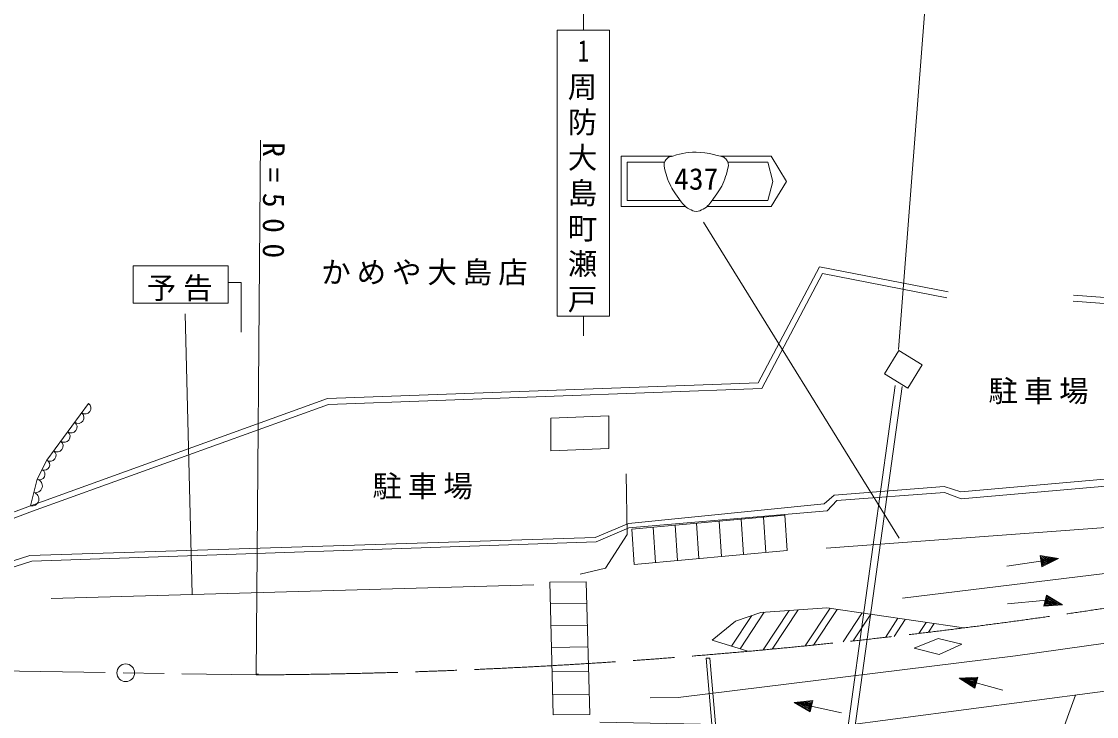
# Model space of a CAD drawing. Units: millimetres, scale not verified. Extents: x 40000 to 680000, y 20000 to 380000.
# Drawn here: x 250013 to 341192, y 257288 to 316220 of the extents above; entities that cross this region are included whole.
import ezdxf
from ezdxf.enums import TextEntityAlignment as Align

# ---------------------------------------------------------------- set-up
doc = ezdxf.new("R2010")
doc.units = ezdxf.units.MM
doc.header["$LTSCALE"] = 1000
doc.linetypes.add('CHAIN', pattern=[18.5, 12, -1.5, 3.5, -1.5])
for name, color, linetype, lineweight in [('M-BGD', 7, 'Continuous', 13), ('M-BMK', 2, 'CHAIN', 13), ('M-BMK-SRVR', 3, 'Continuous', 13), ('M-STR-HTXT', 7, 'Continuous', 13), ('M-STR-STRC', 7, 'Continuous', 13)]:
    doc.layers.add(name, color=color, linetype=linetype, lineweight=lineweight)
doc.styles.add('@ＭＳ ゴシック', font='')
doc.styles.add('ＭＳ ゴシック', font='')
doc.styles.get('@ＭＳ ゴシック').set_extended_font_data('@MS Gothic')
doc.styles.get('ＭＳ ゴシック').set_extended_font_data('MS Gothic')

msp = doc.modelspace()

# ---------------------------------------------------------------- linework, layer by layer
at = {"layer": 'M-BGD'}
for p, q in [((324434, 288327), (323219, 286357)), ((326403, 287112), (324434, 288327)), ((325188, 285142), (323219, 286357)), ((326403, 287112), (325188, 285142)), ((324103, 285357), (317065, 234467)), ((324697, 285275), (317659, 234385)), ((250763, 275159), (234010, 268881)), ((250938, 274691), (234185, 268413)), ((252520, 267301), (293465, 268457))]:
    msp.add_line(p, q, dxfattribs=at)
for points in [[(250891, 270472), (298758, 272108), (301527, 273295), (318346, 274738), (319173, 275601), (328295, 276275), (329704, 275757), (347132, 277285), (358077, 283115), (386132, 289424), (416145, 297962), (426481, 296965), (442511, 301608)], [(312486, 285587), (317695, 295418), (328600, 293289)], [(312795, 285101), (317963, 294857), (328504, 292799)], [(339252, 293017), (345323, 292550), (346849, 277852)], [(339214, 292518), (344869, 292084), (346352, 277800)], [(250763, 275159), (275960, 284248), (312486, 285587)], [(250932, 274688), (276057, 283751), (312793, 285098)], [(250763, 275159), (251347, 277407), (252156, 279025), (255708, 283835)], [(250724, 270943), (298671, 272472), (301503, 273641), (318101, 275325), (318944, 276056), (328272, 276786), (329677, 276337), (347315, 277893)], [(297402, 269363), (299538, 269878), (301397, 272732), (301309, 277872)], [(361637, 276440), (346183, 273630), (318253, 271551)], [(234512, 267446), (237214, 266623), (250724, 270943)], [(234367, 266968), (237217, 266099), (250891, 270472)], [(299054, 256799), (319004, 256405), (346840, 260075)]]:
    msp.add_lwpolyline(points, dxfattribs=at)
msp.add_lwpolyline([(294914, 282594), (294912, 279823), (299840, 280003), (299841, 282772)], close=True, dxfattribs=at)
for centre, radius, start, end in [((255412, 283434), 498, 233.56091, 53.56088), ((254820, 282633), 498, 233.56091, 53.56088), ((254228, 281831), 498, 233.56091, 53.56088), ((253636, 281029), 498, 233.56091, 53.56088), ((253044, 280228), 498, 233.56091, 53.56088), ((251954, 278620), 452, 243.43494, 63.43494), ((252452, 279426), 498, 233.56091, 53.56088), ((251550, 277811), 452, 243.43494, 63.43494), ((251201, 276845), 581, 255.42578, 75.42578), ((250909, 275721), 581, 255.42578, 75.42578)]:
    msp.add_arc(centre, radius, start, end, dxfattribs=at)
at = {"layer": 'M-BMK'}
msp.add_line((245125, 261215), (269929, 260813), dxfattribs=at)
for centre, start, end in [((266850, 760804), 270.35282, 285.8226), ((268438, 760887), 270.17084, 270.19208)]:
    msp.add_arc(centre, 500000, start, end, dxfattribs=at)
at = {"layer": 'M-BMK-SRVR'}
msp.add_circle((258850, 260993), 750, dxfattribs=at)
at = {"layer": 'M-STR-HTXT'}
msp.add_line((270284, 306169), (269929, 260813), dxfattribs=at)
msp.add_lwpolyline([(324411, 288421), (326876, 320520), (356018, 320520)], dxfattribs=at)
at = {"layer": 'M-STR-STRC'}
for p, q in [((297677, 326069), (297677, 315482)), ((295457, 315482), (295457, 291229)), ((299896, 315482), (295457, 315482)), ((300877, 304790), (305201, 304790)), ((300877, 304790), (300877, 300529)), ((313607, 304790), (309328, 304790)), ((313607, 304790), (314895, 302659)), ((304543, 304290), (301377, 304290)), ((301377, 304290), (301377, 301029)), ((309927, 304290), (313325, 304290)), ((313325, 304290), (313726, 302659)), ((313726, 302659), (313325, 301029)), ((314895, 302659), (313607, 300529)), ((301377, 301029), (305874, 301029)), ((313325, 301029), (308594, 301029)), ((306310, 300529), (300877, 300529)), ((308180, 300529), (313607, 300529)), ((307862, 299195), (324446, 272416)), ((267510, 294085), (268645, 294085)), ((268645, 294085), (268645, 289878)), ((264478, 267639), (263904, 291422)), ((297677, 291229), (297677, 289556)), ((301772, 273171), (314756, 274360)), ((307262, 273674), (307466, 270679)), ((309179, 273849), (309383, 270854)), ((311060, 274022), (311264, 271025)), ((312953, 274197), (313157, 271199)), ((314756, 274361), (314960, 271364)), ((301772, 273171), (301976, 270175)), ((303581, 273335), (303785, 270340)), ((305456, 273507), (305660, 270512)), ((301976, 270175), (314959, 271364)), ((333592, 270026), (337965, 270688)), ((294823, 268671), (297919, 268713)), ((294823, 268671), (295114, 257421)), ((297919, 268713), (298210, 257463)), ((294871, 266828), (297967, 266870)), ((315123, 266274), (312919, 262931)), ((315880, 266328), (313687, 263003)), ((318592, 266463), (316489, 263274)), ((319197, 266374), (317199, 263346)), ((336665, 267136), (333646, 266845)), ((336665, 267136), (338304, 266768)), ((311959, 265848), (310242, 263245)), ((313013, 266124), (310966, 263019)), ((321320, 266067), (319696, 263605)), ((322038, 265953), (320550, 263696)), ((324352, 265618), (323285, 263999)), ((324977, 265526), (324026, 264084)), ((294918, 265003), (298014, 265045)), ((326738, 265253), (326130, 264331)), ((327434, 265166), (326948, 264429)), ((294966, 263144), (298062, 263186)), ((308876, 256654), (308393, 262238)), ((295019, 261098), (298115, 261140)), ((333240, 259530), (329544, 260545)), ((298166, 259170), (295070, 259128)), ((329731, 232571), (339397, 259093)), ((319549, 257602), (315553, 258486)), ((295114, 257421), (298210, 257463))]:
    msp.add_line(p, q, dxfattribs=at)
for points in [[(299896, 315482), (299896, 291229), (295457, 291229)], [(324731, 267334), (347706, 270112), (361659, 272672), (393213, 279824), (404115, 283083), (402632, 279594)], [(403636, 262942), (401233, 271560), (397941, 273401), (395248, 274345), (385099, 271790), (367617, 267910), (353795, 265174), (334317, 262427), (305716, 258896), (303346, 258860)], [(311625, 262813), (308593, 263760), (310567, 265381), (312718, 266103), (318326, 266502), (329931, 264799)], [(308577, 256628), (308094, 262222), (308393, 262238)]]:
    msp.add_lwpolyline(points, dxfattribs=at)
for points in [[(267556, 295501), (259478, 295501), (259478, 292340), (267556, 292340)], [(337965, 270688), (336410, 270938), (336554, 269989)], [(337787, 270661), (336483, 270858), (336600, 270087)], [(337609, 270634), (336556, 270778), (336646, 270185)], [(337431, 270607), (336629, 270698), (336691, 270283)], [(337253, 270580), (336701, 270618), (336737, 270381)], [(337016, 270545), (336774, 270538), (336783, 270479)], [(338304, 266768), (336945, 267565), (336735, 266629)], [(338128, 266808), (336984, 267464), (336813, 266703)], [(337953, 266847), (337023, 267363), (336892, 266778)], [(337777, 266886), (337062, 267262), (336970, 266852)], [(337601, 266926), (337101, 267161), (337048, 266927)], [(337367, 266979), (337140, 267060), (337126, 267002)], [(325735, 263091), (327774, 263912), (329759, 263407), (327833, 262557)], [(329544, 260545), (330863, 259684), (331118, 260610)], [(329718, 260497), (330829, 259787), (331036, 260539)], [(329891, 260449), (330795, 259890), (330954, 260468)], [(330065, 260402), (330761, 259992), (330872, 260398)], [(330238, 260354), (330727, 260095), (330791, 260327)], [(330470, 260290), (330693, 260198), (330709, 260256)], [(315553, 258486), (316914, 257693), (317121, 258631)], [(315729, 258447), (316875, 257794), (317043, 258556)], [(315904, 258408), (316836, 257895), (316965, 258481)], [(316080, 258370), (316796, 257996), (316887, 258406)], [(316256, 258331), (316757, 258097), (316809, 258331)], [(316490, 258279), (316718, 258198), (316731, 258256)]]:
    msp.add_lwpolyline(points, close=True, dxfattribs=at)
for points, knots in [([(304903, 304705), (304765, 304619), (304700, 304548), (304611, 304413), (304424, 304126), (304532, 303872), (304611, 303536)], [0, 0, 0, 0, 1, 1, 1, 2, 2, 2, 2]), ([(304903, 304705), (305897, 305015), (306313, 305147), (307242, 305143), (308171, 305139), (309441, 304748), (309580, 304705)], [0, 0, 0, 0, 1, 1, 1, 2, 2, 2, 2]), ([(309580, 304705), (309718, 304619), (309784, 304548), (309872, 304413), (310060, 304126), (309951, 303872), (309872, 303536)], [0, 0, 0, 0, 1, 1, 1, 2, 2, 2, 2]), ([(304611, 303536), (304716, 303128), (304767, 302994), (304903, 302659), (305154, 302042), (305335, 301835), (305780, 301198)], [0, 0, 0, 0, 1, 1, 1, 2, 2, 2, 2]), ([(309872, 303536), (309767, 303128), (309716, 302994), (309580, 302659), (309330, 302042), (309149, 301835), (308703, 301198)], [0, 0, 0, 0, 1, 1, 1, 2, 2, 2, 2]), ([(305780, 301198), (306102, 300773), (306224, 300538), (306657, 300321), (306874, 300212), (306999, 300112), (307242, 300112), (307484, 300112), (307610, 300212), (307826, 300321), (308259, 300538), (308382, 300773), (308703, 301198)], [0, 0, 0, 0, 1, 1, 1, 2, 2, 2, 3, 3, 3, 4, 4, 4, 4])]:
    msp.add_open_spline(points, degree=3, knots=knots, dxfattribs=at)

# ---------------------------------------------------------------- texts
at = {"layer": 'M-STR-HTXT', "insert": (270473, 305982), "char_height": 1833, "attachment_point": 7, "rotation": 269.9, "style": 'ＭＳ ゴシック'}
msp.add_mtext('\\T1.72;R=500', dxfattribs=at)
at = {"layer": 'M-STR-HTXT', "char_height": 1833, "attachment_point": 7, "style": 'ＭＳ ゴシック'}
for s, insert in [('\\T1.2;かめや大島店', (275441, 293841)), ('\\T1.2;駐車場', (332023, 283761)), ('\\T1.2;駐車場', (279786, 275691))]:
    msp.add_mtext(s, dxfattribs=dict(at, insert=insert))
at = {"layer": 'M-STR-STRC', "style": 'ＭＳ ゴシック', "width": 0.75}
msp.add_text('1', height=1833, dxfattribs=at).set_placement((297204, 312272), align=Align.BOTTOM_LEFT)
at = {"layer": 'M-STR-STRC', "style": 'ＭＳ ゴシック'}
msp.add_text('437', height=1833, dxfattribs=at).set_placement((307242, 301409), align=Align.BOTTOM_CENTER)
at = {"layer": 'M-STR-STRC', "insert": (296427, 311958), "char_height": 1833, "attachment_point": 7, "rotation": 270, "style": '@ＭＳ ゴシック'}
msp.add_mtext('\\T1.2;周防大島町瀬戸', dxfattribs=at)
at = {"layer": 'M-STR-STRC', "insert": (260629, 292487), "char_height": 1833, "attachment_point": 7, "style": 'ＭＳ ゴシック'}
msp.add_mtext('\\T1.24;予告', dxfattribs=at)

doc.saveas('drawing.dxf')
